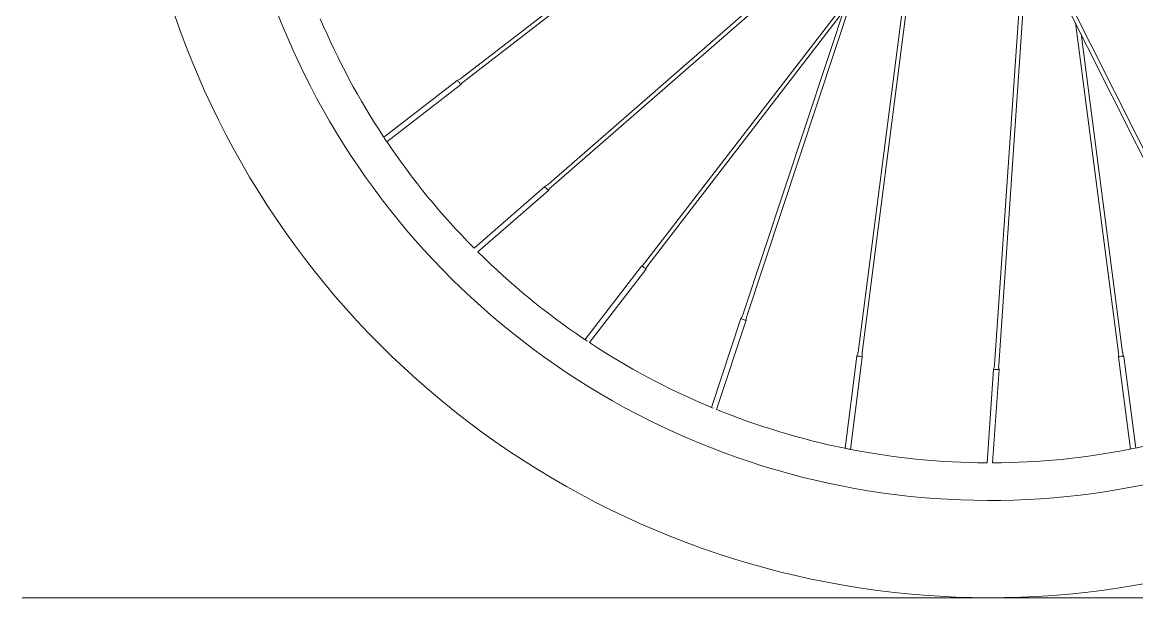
# Model space of a CAD drawing. Header units: millimetres. Extents: x -324 to 4346, y -242 to 3043.
# Drawn here: x -323.9 to 92.7, y 2003.6 to 2218.7 of the extents above; entities that cross this region are included whole.
import ezdxf

# ---------------------------------------------------------------- set-up
doc = ezdxf.new("R2010")
doc.units = ezdxf.units.MM
doc.layers.add('ZANO_R', color=7, linetype='Continuous', lineweight=0)

msp = doc.modelspace()

# ---------------------------------------------------------------- linework, layer by layer
at = {"layer": 'ZANO_R'}
for p, q in [((-19.15, 2306.33), (-159.94, 2197.65)), ((-159.01, 2196.45), (-18.22, 2305.12)), ((1.19, 2277.36), (-54.54, 2109.36)), ((-53.1, 2108.88), (2.64, 2276.88)), ((11.24, 2271.76), (-11.48, 2095.36)), ((-9.96, 2095.16), (12.75, 2271.56)), ((-2.2, 2267.13), (-127.22, 2158.19)), ((126.85, 2108.14), (47.46, 2266.35)), ((-126.22, 2157.04), (-3.15, 2264.29)), ((46.1, 2265.66), (125.49, 2107.45)), ((50.93, 2256.03), (39.57, 2090.59)), ((41.09, 2090.48), (52.28, 2253.35)), ((-15.45, 2227.21), (-91.26, 2128.64)), ((-90.06, 2127.71), (-16.9, 2222.82)), ((69.8, 2218.43), (85.89, 2095.12)), ((87.4, 2095.32), (71.88, 2214.29)), ((-161.34, 2196.9), (-188.77, 2175.72)), ((-187.65, 2174.02), (-160.1, 2195.29)), ((-128.58, 2157.34), (-155.04, 2134.28)), ((-153.6, 2132.84), (-127.25, 2155.81)), ((-92.42, 2127.55), (-113.58, 2100.04)), ((-111.86, 2098.94), (-90.81, 2126.31)), ((-55.28, 2107.93), (-66.3, 2074.71)), ((-64.41, 2073.97), (-53.35, 2107.3)), ((-11.93, 2093.83), (-16.35, 2059.47)), ((-14.36, 2059.07), (-9.91, 2093.57)), ((85.84, 2093.53), (90.33, 2059.12)), ((92.32, 2059.56), (87.85, 2093.8)), ((39.21, 2089.03), (36.8, 2054.01)), ((38.84, 2054.02), (41.23, 2088.89)), ((1938.27, 2003.63), (-323.92, 2003.63))]:
    msp.add_line(p, q, dxfattribs=at)
at = {"layer": 'ZANO_R', "flags": 128}
for points in [[(-159.97, 2197.68), (-160.37, 2197.36), (-161.34, 2196.91)], [(-160.07, 2195.28), (-159.55, 2195.97), (-158.99, 2196.42)], [(-187.43, 2173.72), (-187.47, 2173.77), (-187.59, 2173.93), (-187.77, 2174.18), (-188, 2174.5), (-188.23, 2174.86), (-188.46, 2175.2), (-188.64, 2175.5), (-188.77, 2175.72), (-188.83, 2175.82), (-188.83, 2175.82)], [(-127.24, 2158.22), (-127.95, 2157.66), (-128.59, 2157.37)], [(-127.25, 2155.81), (-127.32, 2155.85), (-127.47, 2156), (-127.7, 2156.25), (-127.96, 2156.54), (-128.21, 2156.83), (-128.42, 2157.09), (-128.55, 2157.27), (-128.58, 2157.34), (-128.58, 2157.34)], [(-127.24, 2155.81), (-126.54, 2156.74), (-126.2, 2157.01)], [(-155.03, 2134.26), (-155.13, 2134.38), (-155.23, 2134.49), (-155.23, 2134.49)], [(-153.45, 2132.72), (-153.48, 2132.74), (-153.61, 2132.85)], [(-54.55, 2109.36), (-55.06, 2108.26), (-55.3, 2107.95)], [(-53.32, 2107.3), (-53.33, 2107.81), (-53.09, 2108.88)], [(-112.66, 2099.44), (-112.9, 2099.59), (-113.26, 2099.82), (-113.6, 2100.06), (-113.89, 2100.27), (-114.1, 2100.43), (-114.21, 2100.51), (-114.21, 2100.51)], [(-11.51, 2095.36), (-11.57, 2094.85), (-11.94, 2093.85)], [(-9.89, 2093.58), (-10, 2094.44), (-9.93, 2095.16)], [(39.53, 2090.59), (39.43, 2089.7), (39.18, 2089.04)], [(41.24, 2088.89), (41.08, 2090.05), (41.13, 2090.48)], [(-14, 2059), (-13.99, 2059), (-14.09, 2059.02), (-14.31, 2059.05), (-14.65, 2059.1), (-15.04, 2059.17), (-15.46, 2059.25), (-15.85, 2059.34), (-16.17, 2059.42), (-16.39, 2059.47), (-16.48, 2059.5), (-16.47, 2059.5)]]:
    msp.add_lwpolyline(points, dxfattribs=at)
at = {"layer": 'ZANO_R'}
for centre, radius, start, end in [((37.77, 2325.72), 322.1, 94.0878, 13.6657), ((37.77, 2325.72), 285.75, 180, 13.5897), ((37.77, 2325.72), 271.7, 202.9088, 213.4856), ((-162.33, 2195.16), 1.99, 30.4809, 60.2987), ((-162.02, 2194.77), 1.99, 15.0134, 44.8565), ((37.77, 2325.72), 271.7, 214.017, 224.736), ((37.77, 2325.72), 271.7, 225.2653, 235.9861), ((-93.23, 2124.84), 2.83, 31.3812, 73.4861), ((-93.86, 2130.18), 2.98, 298.9399, 329.3493), ((-87.99, 2125.64), 2.89, 134.867, 166.4169), ((-53.96, 2109.79), 2.28, 234.447, 260.3076), ((-53.15, 2110.21), 2.92, 245.8398, 265.9267), ((37.77, 2325.72), 271.7, 236.5823, 247.2348), ((-11.4, 2091.91), 1.99, 75.4691, 105.3153), ((-10.91, 2091.85), 1.99, 60.0069, 89.8604), ((82.97, 2094.38), 2.98, 343.9258, 14.3638), ((87.19, 2091.05), 2.83, 76.3907, 118.4768), ((90.33, 2095.32), 2.89, 179.8998, 211.3839), ((40.57, 2094.05), 5.2, 254.7983, 277.3218), ((-59.13, 2091.82), 18.56, 243.6592, 249.5569), ((37.77, 2325.72), 271.7, 247.9088, 258.4837), ((37.77, 2325.72), 271.7, 281.5823, 292.2361), ((37.77, 2325.72), 271.7, 259.0154, 269.7357), ((37.77, 2325.72), 271.7, 270.2644, 280.9836), ((87.09, 2077.77), 18.92, 277.4242, 285.054), ((37.43, 2067.57), 13.57, 266.1324, 267.3264), ((38.17, 2066.54), 12.54, 273.0553, 273.9165)]:
    msp.add_arc(centre, radius, start, end, dxfattribs=at)

doc.saveas('drawing.dxf')
